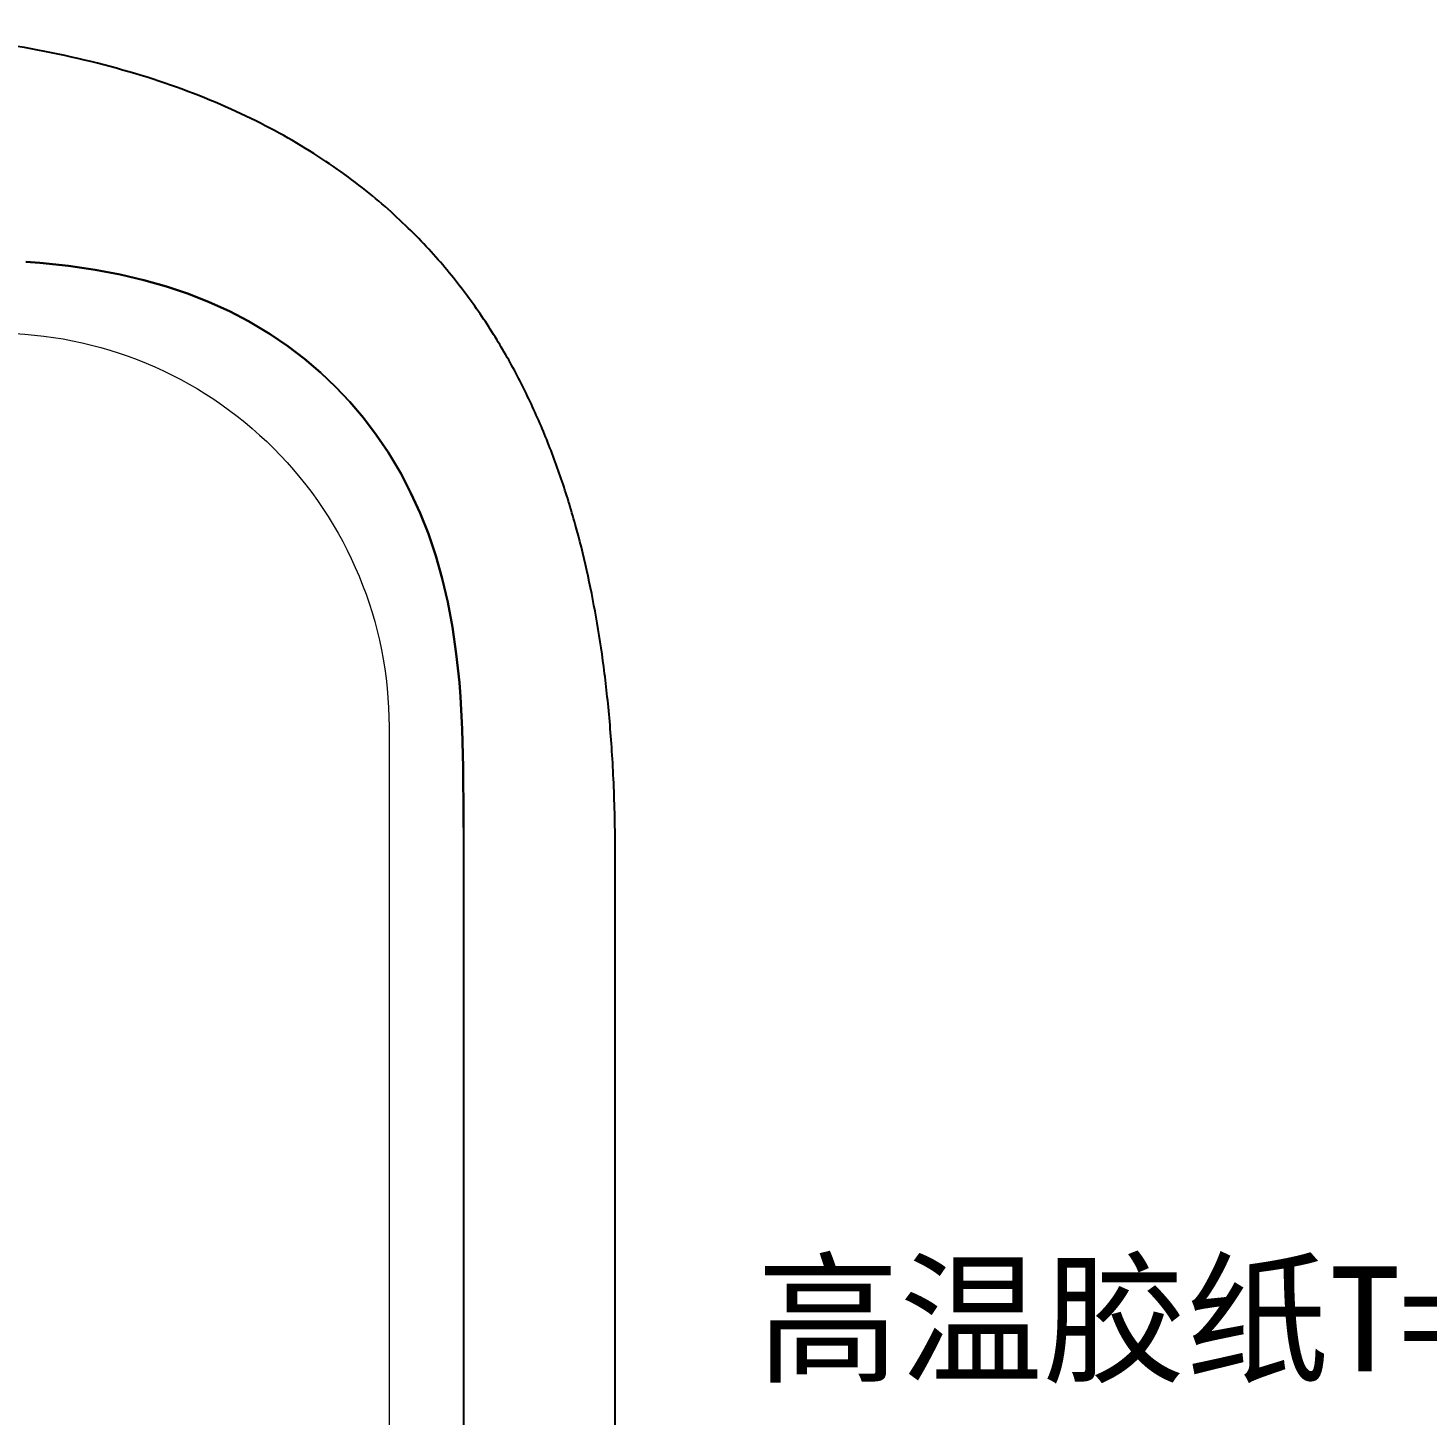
# Model space of a CAD drawing. Header units: millimetres. Extents: x 2674 to 3449, y -296 to 185.
# Drawn here: x 3401.18 to 3417.17, y -139.8 to -123.95 of the extents above; entities that cross this region are included whole.
import ezdxf

# ---------------------------------------------------------------- set-up
doc = ezdxf.new("R2010")
doc.units = ezdxf.units.MM
for name, color, linetype, lineweight in [('DIM', 3, 'Continuous', 5), ('ITO', 2, 'Continuous', 5), ('图框', 7, 'Continuous', 5)]:
    doc.layers.add(name, color=color, linetype=linetype, lineweight=lineweight)
doc.layers.add('L52', color=5, linetype='Continuous')
doc.layers.add('lens', color=6, linetype='Continuous')
doc.styles.add('汉字', font='SimSun.ttf')

# ---------------------------------------------------------------- blocks, each defined once
blk = doc.blocks.new('R178MQM-001-PNL-V01-C')
at = {"layer": 'L52', "color": 7}
for p, q in [((1290.135, -120.107), (1289.926, -119.981)), ((1289.926, -119.981), (1290.135, -120.107)), ((1290.336, -120.243), (1290.135, -120.107)), ((1290.135, -120.107), (1290.336, -120.243)), ((1290.528, -120.388), (1290.336, -120.243)), ((1290.336, -120.243), (1290.528, -120.388)), ((1290.711, -120.544), (1290.528, -120.388)), ((1290.528, -120.388), (1290.711, -120.544)), ((1290.884, -120.708), (1290.711, -120.544)), ((1290.711, -120.544), (1290.884, -120.708)), ((1291.048, -120.881), (1290.884, -120.708)), ((1290.884, -120.708), (1291.048, -120.881)), ((1291.203, -121.064), (1291.048, -120.881)), ((1291.048, -120.881), (1291.203, -121.064)), ((1291.349, -121.256), (1291.203, -121.064)), ((1291.203, -121.064), (1291.349, -121.256)), ((1291.485, -121.456), (1291.349, -121.256)), ((1291.349, -121.256), (1291.485, -121.456)), ((1291.61, -121.666), (1291.485, -121.456)), ((1291.485, -121.456), (1291.61, -121.666)), ((1291.632, -121.704), (1291.61, -121.666)), ((1291.61, -121.666), (1291.632, -121.704)), ((1291.632, -121.704), (1291.745, -121.923)), ((1291.745, -121.923), (1291.632, -121.704)), ((1291.745, -121.923), (1291.85, -122.151)), ((1291.85, -122.151), (1291.745, -121.923)), ((1291.85, -122.151), (1291.944, -122.39)), ((1291.944, -122.39), (1291.85, -122.151)), ((1291.944, -122.39), (1292.028, -122.639)), ((1292.028, -122.639), (1291.944, -122.39)), ((1292.028, -122.639), (1292.102, -122.898)), ((1292.102, -122.898), (1292.028, -122.639)), ((1292.102, -122.898), (1292.102, -122.9)), ((1292.102, -122.9), (1292.102, -122.898)), ((1292.102, -122.9), (1292.166, -123.169)), ((1292.166, -123.169), (1292.102, -122.9)), ((1292.166, -123.169), (1292.22, -123.455)), ((1292.22, -123.455), (1292.166, -123.169)), ((1292.22, -123.455), (1292.264, -123.76)), ((1292.264, -123.76), (1292.22, -123.455)), ((1292.264, -123.76), (1292.299, -124.088)), ((1292.299, -124.088), (1292.264, -123.76)), ((1292.299, -124.088), (1292.311, -124.251)), ((1292.311, -124.251), (1292.299, -124.088)), ((1292.311, -124.251), (1292.331, -124.619)), ((1292.331, -124.619), (1292.311, -124.251)), ((1292.331, -124.619), (1292.343, -125.057)), ((1292.343, -125.057), (1292.331, -124.619)), ((1292.343, -125.057), (1292.346, -125.631)), ((1292.346, -125.631), (1292.343, -125.057))]:
    blk.add_line(p, q, dxfattribs=at)
for points in [[(1287.341, -119.28), (1287.503, -119.293), (1287.831, -119.327), (1288.136, -119.372), (1288.422, -119.426), (1288.692, -119.489), (1288.693, -119.489), (1288.952, -119.563), (1289.201, -119.648), (1289.44, -119.742), (1289.669, -119.846), (1289.887, -119.959), (1289.926, -119.981), (1289.887, -119.959), (1289.669, -119.846), (1289.44, -119.742), (1289.201, -119.648), (1288.952, -119.563), (1288.693, -119.489), (1288.692, -119.489), (1288.422, -119.426), (1288.136, -119.372), (1287.831, -119.327), (1287.503, -119.293), (1287.341, -119.28)], [(1292.346, -125.745), (1292.346, -125.631), (1292.346, -125.745), (1292.346, -150.739), (1292.346, -150.853), (1292.343, -151.427), (1292.331, -151.865), (1292.311, -152.233), (1292.299, -152.396), (1292.264, -152.724), (1292.22, -153.029), (1292.166, -153.315), (1292.102, -153.585), (1292.102, -153.586), (1292.028, -153.845), (1291.944, -154.094), (1291.85, -154.333), (1291.745, -154.561), (1291.632, -154.78), (1291.61, -154.818), (1291.485, -155.028), (1291.349, -155.228), (1291.203, -155.42), (1291.048, -155.603)]]:
    blk.add_lwpolyline(points, dxfattribs=at)
blk = doc.blocks.new('R178MQK-026-P61-CVL-V01-C')
at = {"layer": 'lens'}
blk.add_line((3136.272, -169.898), (3136.272, -146.028), dxfattribs=at)
at = {"layer": 'lens', "color": 1, "linetype": 'Continuous', "lineweight": 18}
blk.add_lwpolyline([(3129.187, -140.078, -0.414214), (3133.687, -144.578), (3133.687, -170.769, -0.414214), (3129.237, -175.219), (3109.283, -175.219, -0.414214), (3104.783, -170.719), (3104.783, -144.578, -0.414214), (3109.283, -140.078)], format="xyb", close=True, dxfattribs=at)
at = {"layer": 'lens'}
blk.add_open_spline([(3136.272, -146.028), (3136.272, -145.74), (3136.26, -145.201), (3136.213, -144.503), (3136.145, -143.884), (3136.058, -143.32), (3135.952, -142.788), (3135.821, -142.262), (3135.66, -141.739), (3135.469, -141.229), (3135.247, -140.736), (3134.995, -140.267), (3134.699, -139.802), (3134.34, -139.33), (3133.894, -138.848), (3133.329, -138.356), (3132.611, -137.872), (3131.729, -137.428), (3130.665, -137.054), (3129.457, -136.783), (3128.139, -136.624), (3127.211, -136.591), (3126.735, -136.591)], degree=3, knots=[0, 0, 0, 0, 0.05, 0.1, 0.15, 0.2, 0.25, 0.3, 0.35, 0.4, 0.45, 0.5, 0.55, 0.6, 0.65, 0.7, 0.75, 0.8, 0.85, 0.9, 0.95, 1, 1, 1, 1], dxfattribs=at)

msp = doc.modelspace()

# ---------------------------------------------------------------- block references
at = {"layer": 'DIM', "lineweight": 5}
msp.add_blockref('R178MQK-026-P61-CVL-V01-C', (271.6204, 12.6447), dxfattribs=at)
at = {"layer": 'ITO', "lineweight": 5}
msp.add_blockref('R178MQM-001-PNL-V01-C', (2113.8126, -7.3381), dxfattribs=at)

# ---------------------------------------------------------------- texts
at = {"layer": '图框', "color": 3, "lineweight": 5, "insert": (3422.5862, -138.0986), "char_height": 1.2, "width": 38.8518, "attachment_point": 3, "style": '汉字'}
msp.add_mtext('{\\fSimSun|b0|i0|c134|p54;高温胶纸T=0.05mm}', dxfattribs=at)

doc.saveas('drawing.dxf')
